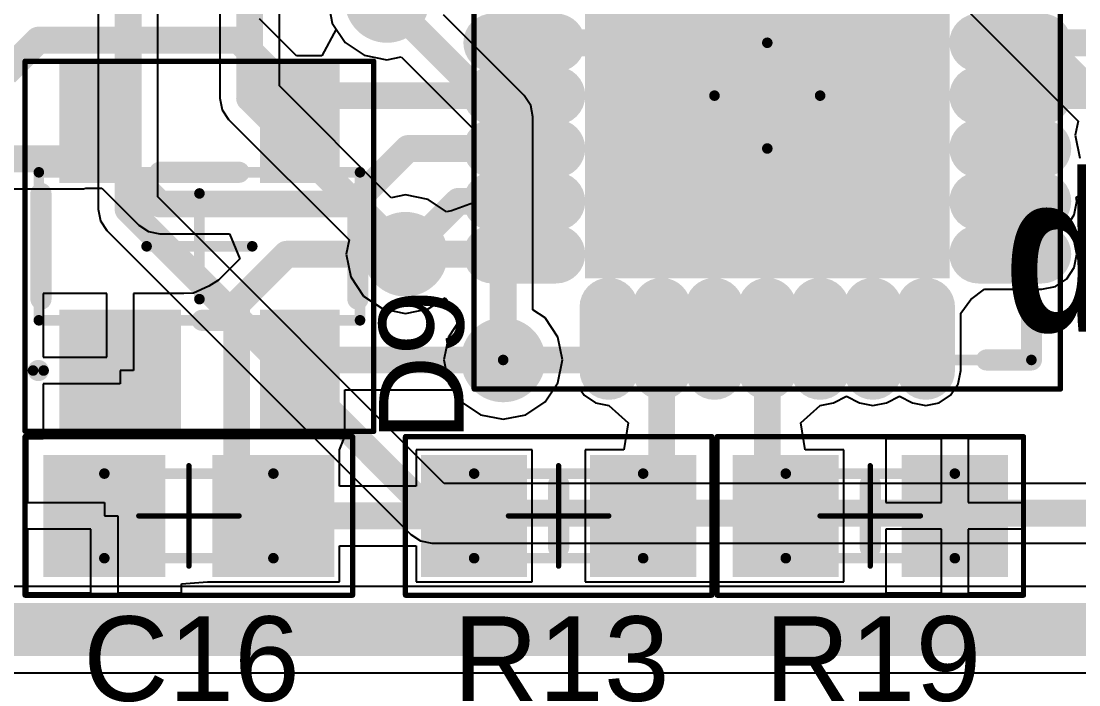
# Model space of a CAD drawing. Header units: inches. Extents: x -2.6 to 46, y -0.6 to 52.9.
# Drawn here: x 7.46 to 17.47, y 17.55 to 23.83 of the extents above; entities that cross this region are included whole.
import ezdxf

# ---------------------------------------------------------------- set-up
doc = ezdxf.new("R2010")
doc.units = ezdxf.units.IN
for name, color, linetype in [('Bottom Layer', 5, 'Continuous'), ('Bottom Overlay', 54, 'Continuous'), ('Mechanical 13', 56, 'Continuous'), ('Mechanical 15', 56, 'Continuous'), ('Top Layer', 1, 'Continuous'), ('Top Overlay', 2, 'Continuous'), ('Top Paste', 8, 'Continuous'), ('Top Solder', 216, 'Continuous')]:
    doc.layers.add(name, color=color, linetype=linetype)
doc.styles.add('Arial', font='', dxfattribs={"height": 0.2})
doc.styles.add('Arial Narrow_Bold', font='', dxfattribs={"height": 0.2})
doc.styles.get('Arial').set_extended_font_data('Arial')
doc.styles.get('Arial Narrow_Bold').set_extended_font_data('Arial Narrow', bold=True)

msp = doc.modelspace()

# ---------------------------------------------------------------- hatches: boundary and pattern name
at = {"layer": 'Bottom Layer'}
h = msp.add_hatch(color=5, dxfattribs=at)
edge = h.paths.add_edge_path()
edge.add_arc((10.925, 24.025), 0.4, 0, 360)
h = msp.add_hatch(color=5, dxfattribs=at)
edge = h.paths.add_edge_path()
edge.add_arc((13.425, 23.125), 0.25, 0, 360)
h = msp.add_hatch(color=5, dxfattribs=at)
edge = h.paths.add_edge_path()
edge.add_arc((14.525, 23.125), 0.25, 0, 360)
h = msp.add_hatch(color=5, dxfattribs=at)
edge = h.paths.add_edge_path()
edge.add_arc((15.625, 23.125), 0.25, 0, 360)
h = msp.add_hatch(color=5, dxfattribs=at)
edge = h.paths.add_edge_path()
edge.add_arc((13.425, 22.025), 0.25, 0, 360)
h = msp.add_hatch(color=5, dxfattribs=at)
edge = h.paths.add_edge_path()
edge.add_arc((14.525, 22.025), 0.25, 0, 360)
h = msp.add_hatch(color=5, dxfattribs=at)
edge = h.paths.add_edge_path()
edge.add_arc((15.625, 22.025), 0.25, 0, 360)
h = msp.add_hatch(color=5, dxfattribs=at)
edge = h.paths.add_edge_path()
edge.add_arc((11.1, 21.625), 0.4, 0, 360)
h = msp.add_hatch(color=5, dxfattribs=at)
edge = h.paths.add_edge_path()
edge.add_arc((12.025, 20.625), 0.4, 0, 360)
at = {"layer": 'Top Layer'}
for points in [[(12.9, 24.75), (16.15, 24.75), (16.15, 21.5), (12.9, 21.5)], [(8.475, 22.4), (7.925, 22.4), (7.925, 23.35), (8.475, 23.35)], [(10.375, 22.4), (9.825, 22.4), (9.825, 23.35), (10.375, 23.35)], [(8.875, 20.05), (7.925, 20.05), (7.925, 21), (8.875, 21)], [(10.375, 20.05), (9.825, 20.05), (9.825, 21), (10.375, 21)], [(7.775, 18.675), (7.775, 19.625), (8.725, 19.625), (8.725, 18.675)], [(9.375, 18.675), (9.375, 19.625), (10.325, 19.625), (10.325, 18.675)], [(11.35, 18.675), (11.35, 19.625), (12.15, 19.625), (12.15, 18.675)], [(13.75, 19.625), (13.75, 18.675), (12.95, 18.675), (12.95, 19.625)], [(14.3, 18.675), (14.3, 19.625), (15.1, 19.625), (15.1, 18.675)], [(16.7, 19.625), (16.7, 18.675), (15.9, 18.675), (15.9, 19.625)]]:
    msp.add_hatch(color=1, dxfattribs=at).paths.add_polyline_path(points)
h = msp.add_hatch(color=1, dxfattribs=at)
edge = h.paths.add_edge_path()
edge.add_arc((10.925, 24.025), 0.4, 0, 360)
h = msp.add_hatch(color=1, dxfattribs=at)
edge = h.paths.add_edge_path()
edge.add_arc((12.525, 23.625), 0.175, 270, 450)
edge.add_line((12.525, 23.8), (11.925, 23.8))
edge.add_arc((11.925, 23.625), 0.175, 90, 270)
edge.add_line((11.925, 23.45), (12.525, 23.45))
h = msp.add_hatch(color=1, dxfattribs=at)
edge = h.paths.add_edge_path()
edge.add_arc((17.125, 23.625), 0.175, 270, 450)
edge.add_line((17.125, 23.8), (16.525, 23.8))
edge.add_arc((16.525, 23.625), 0.175, 90, 270)
edge.add_line((16.525, 23.45), (17.125, 23.45))
h = msp.add_hatch(color=1, dxfattribs=at)
edge = h.paths.add_edge_path()
edge.add_arc((13.425, 23.125), 0.25, 0, 360)
h = msp.add_hatch(color=1, dxfattribs=at)
edge = h.paths.add_edge_path()
edge.add_arc((14.525, 23.125), 0.25, 0, 360)
h = msp.add_hatch(color=1, dxfattribs=at)
edge = h.paths.add_edge_path()
edge.add_arc((15.625, 23.125), 0.25, 0, 360)
h = msp.add_hatch(color=1, dxfattribs=at)
edge = h.paths.add_edge_path()
edge.add_arc((12.525, 23.125), 0.175, 270, 450)
edge.add_line((12.525, 23.3), (11.925, 23.3))
edge.add_arc((11.925, 23.125), 0.175, 90, 270)
edge.add_line((11.925, 22.95), (12.525, 22.95))
h = msp.add_hatch(color=1, dxfattribs=at)
edge = h.paths.add_edge_path()
edge.add_arc((17.125, 23.125), 0.175, 270, 450)
edge.add_line((17.125, 23.3), (16.525, 23.3))
edge.add_arc((16.525, 23.125), 0.175, 90, 270)
edge.add_line((16.525, 22.95), (17.125, 22.95))
h = msp.add_hatch(color=1, dxfattribs=at)
edge = h.paths.add_edge_path()
edge.add_arc((12.525, 22.625), 0.175, 270, 450)
edge.add_line((12.525, 22.8), (11.925, 22.8))
edge.add_arc((11.925, 22.625), 0.175, 90, 270)
edge.add_line((11.925, 22.45), (12.525, 22.45))
h = msp.add_hatch(color=1, dxfattribs=at)
edge = h.paths.add_edge_path()
edge.add_arc((17.125, 22.625), 0.175, 270, 450)
edge.add_line((17.125, 22.8), (16.525, 22.8))
edge.add_arc((16.525, 22.625), 0.175, 90, 270)
edge.add_line((16.525, 22.45), (17.125, 22.45))
h = msp.add_hatch(color=1, dxfattribs=at)
edge = h.paths.add_edge_path()
edge.add_arc((12.525, 22.125), 0.175, 270, 450)
edge.add_line((12.525, 22.3), (11.925, 22.3))
edge.add_arc((11.925, 22.125), 0.175, 90, 270)
edge.add_line((11.925, 21.95), (12.525, 21.95))
h = msp.add_hatch(color=1, dxfattribs=at)
edge = h.paths.add_edge_path()
edge.add_arc((13.425, 22.025), 0.25, 0, 360)
h = msp.add_hatch(color=1, dxfattribs=at)
edge = h.paths.add_edge_path()
edge.add_arc((14.525, 22.025), 0.25, 0, 360)
h = msp.add_hatch(color=1, dxfattribs=at)
edge = h.paths.add_edge_path()
edge.add_arc((15.625, 22.025), 0.25, 0, 360)
h = msp.add_hatch(color=1, dxfattribs=at)
edge = h.paths.add_edge_path()
edge.add_arc((17.125, 22.125), 0.175, 270, 450)
edge.add_line((17.125, 22.3), (16.525, 22.3))
edge.add_arc((16.525, 22.125), 0.175, 90, 270)
edge.add_line((16.525, 21.95), (17.125, 21.95))
h = msp.add_hatch(color=1, dxfattribs=at)
edge = h.paths.add_edge_path()
edge.add_arc((11.1, 21.625), 0.4, 0, 360)
h = msp.add_hatch(color=1, dxfattribs=at)
edge = h.paths.add_edge_path()
edge.add_arc((12.525, 21.625), 0.175, 270, 450)
edge.add_line((12.525, 21.8), (11.925, 21.8))
edge.add_arc((11.925, 21.625), 0.175, 90, 270)
edge.add_line((11.925, 21.45), (12.525, 21.45))
h = msp.add_hatch(color=1, dxfattribs=at)
edge = h.paths.add_edge_path()
edge.add_arc((17.125, 21.625), 0.175, 270, 450)
edge.add_line((17.125, 21.8), (16.525, 21.8))
edge.add_arc((16.525, 21.625), 0.175, 90, 270)
edge.add_line((16.525, 21.45), (17.125, 21.45))
h = msp.add_hatch(color=1, dxfattribs=at)
edge = h.paths.add_edge_path()
edge.add_arc((13.025, 20.525), 0.175, 180, 360)
edge.add_line((13.2, 20.525), (13.2, 21.125))
edge.add_arc((13.025, 21.125), 0.175, 0, 180)
edge.add_line((12.85, 21.125), (12.85, 20.525))
h = msp.add_hatch(color=1, dxfattribs=at)
edge = h.paths.add_edge_path()
edge.add_arc((13.525, 20.525), 0.175, 180, 360)
edge.add_line((13.7, 20.525), (13.7, 21.125))
edge.add_arc((13.525, 21.125), 0.175, 0, 180)
edge.add_line((13.35, 21.125), (13.35, 20.525))
h = msp.add_hatch(color=1, dxfattribs=at)
edge = h.paths.add_edge_path()
edge.add_arc((14.025, 20.525), 0.175, 180, 360)
edge.add_line((14.2, 20.525), (14.2, 21.125))
edge.add_arc((14.025, 21.125), 0.175, 0, 180)
edge.add_line((13.85, 21.125), (13.85, 20.525))
h = msp.add_hatch(color=1, dxfattribs=at)
edge = h.paths.add_edge_path()
edge.add_arc((14.525, 20.525), 0.175, 180, 360)
edge.add_line((14.7, 20.525), (14.7, 21.125))
edge.add_arc((14.525, 21.125), 0.175, 0, 180)
edge.add_line((14.35, 21.125), (14.35, 20.525))
h = msp.add_hatch(color=1, dxfattribs=at)
edge = h.paths.add_edge_path()
edge.add_arc((15.025, 20.525), 0.175, 180, 360)
edge.add_line((15.2, 20.525), (15.2, 21.125))
edge.add_arc((15.025, 21.125), 0.175, 0, 180)
edge.add_line((14.85, 21.125), (14.85, 20.525))
h = msp.add_hatch(color=1, dxfattribs=at)
edge = h.paths.add_edge_path()
edge.add_arc((15.525, 20.525), 0.175, 180, 360)
edge.add_line((15.7, 20.525), (15.7, 21.125))
edge.add_arc((15.525, 21.125), 0.175, 0, 180)
edge.add_line((15.35, 21.125), (15.35, 20.525))
h = msp.add_hatch(color=1, dxfattribs=at)
edge = h.paths.add_edge_path()
edge.add_arc((16.025, 20.525), 0.175, 180, 360)
edge.add_line((16.2, 20.525), (16.2, 21.125))
edge.add_arc((16.025, 21.125), 0.175, 0, 180)
edge.add_line((15.85, 21.125), (15.85, 20.525))
h = msp.add_hatch(color=1, dxfattribs=at)
edge = h.paths.add_edge_path()
edge.add_arc((12.025, 20.625), 0.4, 0, 360)
at = {"layer": 'Top Paste'}
for points in [[(12.9, 24.75), (16.15, 24.75), (16.15, 21.5), (12.9, 21.5)], [(8.475, 22.4), (7.925, 22.4), (7.925, 23.35), (8.475, 23.35)], [(10.375, 22.4), (9.825, 22.4), (9.825, 23.35), (10.375, 23.35)], [(8.875, 20.05), (7.925, 20.05), (7.925, 21), (8.875, 21)], [(10.375, 20.05), (9.825, 20.05), (9.825, 21), (10.375, 21)], [(7.775, 18.675), (7.775, 19.625), (8.725, 19.625), (8.725, 18.675)], [(9.375, 18.675), (9.375, 19.625), (10.325, 19.625), (10.325, 18.675)], [(11.35, 18.675), (11.35, 19.625), (12.15, 19.625), (12.15, 18.675)], [(13.75, 19.625), (13.75, 18.675), (12.95, 18.675), (12.95, 19.625)], [(14.3, 18.675), (14.3, 19.625), (15.1, 19.625), (15.1, 18.675)], [(16.7, 19.625), (16.7, 18.675), (15.9, 18.675), (15.9, 19.625)]]:
    msp.add_hatch(color=8, dxfattribs=at).paths.add_polyline_path(points)
h = msp.add_hatch(color=8, dxfattribs=at)
edge = h.paths.add_edge_path()
edge.add_arc((12.525, 23.625), 0.175, 270, 450)
edge.add_line((12.525, 23.8), (11.925, 23.8))
edge.add_arc((11.925, 23.625), 0.175, 90, 270)
edge.add_line((11.925, 23.45), (12.525, 23.45))
h = msp.add_hatch(color=8, dxfattribs=at)
edge = h.paths.add_edge_path()
edge.add_arc((17.125, 23.625), 0.175, 270, 450)
edge.add_line((17.125, 23.8), (16.525, 23.8))
edge.add_arc((16.525, 23.625), 0.175, 90, 270)
edge.add_line((16.525, 23.45), (17.125, 23.45))
h = msp.add_hatch(color=8, dxfattribs=at)
edge = h.paths.add_edge_path()
edge.add_arc((12.525, 23.125), 0.175, 270, 450)
edge.add_line((12.525, 23.3), (11.925, 23.3))
edge.add_arc((11.925, 23.125), 0.175, 90, 270)
edge.add_line((11.925, 22.95), (12.525, 22.95))
h = msp.add_hatch(color=8, dxfattribs=at)
edge = h.paths.add_edge_path()
edge.add_arc((17.125, 23.125), 0.175, 270, 450)
edge.add_line((17.125, 23.3), (16.525, 23.3))
edge.add_arc((16.525, 23.125), 0.175, 90, 270)
edge.add_line((16.525, 22.95), (17.125, 22.95))
h = msp.add_hatch(color=8, dxfattribs=at)
edge = h.paths.add_edge_path()
edge.add_arc((12.525, 22.625), 0.175, 270, 450)
edge.add_line((12.525, 22.8), (11.925, 22.8))
edge.add_arc((11.925, 22.625), 0.175, 90, 270)
edge.add_line((11.925, 22.45), (12.525, 22.45))
h = msp.add_hatch(color=8, dxfattribs=at)
edge = h.paths.add_edge_path()
edge.add_arc((17.125, 22.625), 0.175, 270, 450)
edge.add_line((17.125, 22.8), (16.525, 22.8))
edge.add_arc((16.525, 22.625), 0.175, 90, 270)
edge.add_line((16.525, 22.45), (17.125, 22.45))
h = msp.add_hatch(color=8, dxfattribs=at)
edge = h.paths.add_edge_path()
edge.add_arc((12.525, 22.125), 0.175, 270, 450)
edge.add_line((12.525, 22.3), (11.925, 22.3))
edge.add_arc((11.925, 22.125), 0.175, 90, 270)
edge.add_line((11.925, 21.95), (12.525, 21.95))
h = msp.add_hatch(color=8, dxfattribs=at)
edge = h.paths.add_edge_path()
edge.add_arc((17.125, 22.125), 0.175, 270, 450)
edge.add_line((17.125, 22.3), (16.525, 22.3))
edge.add_arc((16.525, 22.125), 0.175, 90, 270)
edge.add_line((16.525, 21.95), (17.125, 21.95))
h = msp.add_hatch(color=8, dxfattribs=at)
edge = h.paths.add_edge_path()
edge.add_arc((12.525, 21.625), 0.175, 270, 450)
edge.add_line((12.525, 21.8), (11.925, 21.8))
edge.add_arc((11.925, 21.625), 0.175, 90, 270)
edge.add_line((11.925, 21.45), (12.525, 21.45))
h = msp.add_hatch(color=8, dxfattribs=at)
edge = h.paths.add_edge_path()
edge.add_arc((17.125, 21.625), 0.175, 270, 450)
edge.add_line((17.125, 21.8), (16.525, 21.8))
edge.add_arc((16.525, 21.625), 0.175, 90, 270)
edge.add_line((16.525, 21.45), (17.125, 21.45))
h = msp.add_hatch(color=8, dxfattribs=at)
edge = h.paths.add_edge_path()
edge.add_arc((13.025, 20.525), 0.175, 180, 360)
edge.add_line((13.2, 20.525), (13.2, 21.125))
edge.add_arc((13.025, 21.125), 0.175, 0, 180)
edge.add_line((12.85, 21.125), (12.85, 20.525))
h = msp.add_hatch(color=8, dxfattribs=at)
edge = h.paths.add_edge_path()
edge.add_arc((13.525, 20.525), 0.175, 180, 360)
edge.add_line((13.7, 20.525), (13.7, 21.125))
edge.add_arc((13.525, 21.125), 0.175, 0, 180)
edge.add_line((13.35, 21.125), (13.35, 20.525))
h = msp.add_hatch(color=8, dxfattribs=at)
edge = h.paths.add_edge_path()
edge.add_arc((14.025, 20.525), 0.175, 180, 360)
edge.add_line((14.2, 20.525), (14.2, 21.125))
edge.add_arc((14.025, 21.125), 0.175, 0, 180)
edge.add_line((13.85, 21.125), (13.85, 20.525))
h = msp.add_hatch(color=8, dxfattribs=at)
edge = h.paths.add_edge_path()
edge.add_arc((14.525, 20.525), 0.175, 180, 360)
edge.add_line((14.7, 20.525), (14.7, 21.125))
edge.add_arc((14.525, 21.125), 0.175, 0, 180)
edge.add_line((14.35, 21.125), (14.35, 20.525))
h = msp.add_hatch(color=8, dxfattribs=at)
edge = h.paths.add_edge_path()
edge.add_arc((15.025, 20.525), 0.175, 180, 360)
edge.add_line((15.2, 20.525), (15.2, 21.125))
edge.add_arc((15.025, 21.125), 0.175, 0, 180)
edge.add_line((14.85, 21.125), (14.85, 20.525))
h = msp.add_hatch(color=8, dxfattribs=at)
edge = h.paths.add_edge_path()
edge.add_arc((15.525, 20.525), 0.175, 180, 360)
edge.add_line((15.7, 20.525), (15.7, 21.125))
edge.add_arc((15.525, 21.125), 0.175, 0, 180)
edge.add_line((15.35, 21.125), (15.35, 20.525))
h = msp.add_hatch(color=8, dxfattribs=at)
edge = h.paths.add_edge_path()
edge.add_arc((16.025, 20.525), 0.175, 180, 360)
edge.add_line((16.2, 20.525), (16.2, 21.125))
edge.add_arc((16.025, 21.125), 0.175, 0, 180)
edge.add_line((15.85, 21.125), (15.85, 20.525))
at = {"layer": 'Top Solder'}
for points in [[(12.798, 24.852), (16.252, 24.852), (16.252, 21.398), (12.798, 21.398)], [(8.577, 22.298), (7.823, 22.298), (7.823, 23.452), (8.577, 23.452)], [(10.477, 22.298), (9.723, 22.298), (9.723, 23.452), (10.477, 23.452)], [(8.977, 19.948), (7.823, 19.948), (7.823, 21.102), (8.977, 21.102)], [(10.477, 19.948), (9.723, 19.948), (9.723, 21.102), (10.477, 21.102)], [(7.673, 18.573), (7.673, 19.727), (8.827, 19.727), (8.827, 18.573)], [(9.273, 18.573), (9.273, 19.727), (10.427, 19.727), (10.427, 18.573)], [(11.248, 18.573), (11.248, 19.727), (12.252, 19.727), (12.252, 18.573)], [(13.852, 19.727), (13.852, 18.573), (12.848, 18.573), (12.848, 19.727)], [(14.198, 18.573), (14.198, 19.727), (15.202, 19.727), (15.202, 18.573)], [(16.802, 19.727), (16.802, 18.573), (15.798, 18.573), (15.798, 19.727)]]:
    msp.add_hatch(color=216, dxfattribs=at).paths.add_polyline_path(points)
h = msp.add_hatch(color=216, dxfattribs=at)
edge = h.paths.add_edge_path()
edge.add_arc((12.525, 23.625), 0.277, 270, 450)
edge.add_line((12.525, 23.902), (11.925, 23.902))
edge.add_arc((11.925, 23.625), 0.277, 90, 270)
edge.add_line((11.925, 23.348), (12.525, 23.348))
h = msp.add_hatch(color=216, dxfattribs=at)
edge = h.paths.add_edge_path()
edge.add_arc((17.125, 23.625), 0.277, 270, 450)
edge.add_line((17.125, 23.902), (16.525, 23.902))
edge.add_arc((16.525, 23.625), 0.277, 90, 270)
edge.add_line((16.525, 23.348), (17.125, 23.348))
h = msp.add_hatch(color=216, dxfattribs=at)
edge = h.paths.add_edge_path()
edge.add_arc((12.525, 23.125), 0.277, 270, 450)
edge.add_line((12.525, 23.402), (11.925, 23.402))
edge.add_arc((11.925, 23.125), 0.277, 90, 270)
edge.add_line((11.925, 22.848), (12.525, 22.848))
h = msp.add_hatch(color=216, dxfattribs=at)
edge = h.paths.add_edge_path()
edge.add_arc((17.125, 23.125), 0.277, 270, 450)
edge.add_line((17.125, 23.402), (16.525, 23.402))
edge.add_arc((16.525, 23.125), 0.277, 90, 270)
edge.add_line((16.525, 22.848), (17.125, 22.848))
h = msp.add_hatch(color=216, dxfattribs=at)
edge = h.paths.add_edge_path()
edge.add_arc((12.525, 22.625), 0.277, 270, 450)
edge.add_line((12.525, 22.902), (11.925, 22.902))
edge.add_arc((11.925, 22.625), 0.277, 90, 270)
edge.add_line((11.925, 22.348), (12.525, 22.348))
h = msp.add_hatch(color=216, dxfattribs=at)
edge = h.paths.add_edge_path()
edge.add_arc((17.125, 22.625), 0.277, 270, 450)
edge.add_line((17.125, 22.902), (16.525, 22.902))
edge.add_arc((16.525, 22.625), 0.277, 90, 270)
edge.add_line((16.525, 22.348), (17.125, 22.348))
h = msp.add_hatch(color=216, dxfattribs=at)
edge = h.paths.add_edge_path()
edge.add_arc((12.525, 22.125), 0.277, 270, 450)
edge.add_line((12.525, 22.402), (11.925, 22.402))
edge.add_arc((11.925, 22.125), 0.277, 90, 270)
edge.add_line((11.925, 21.848), (12.525, 21.848))
h = msp.add_hatch(color=216, dxfattribs=at)
edge = h.paths.add_edge_path()
edge.add_arc((17.125, 22.125), 0.277, 270, 450)
edge.add_line((17.125, 22.402), (16.525, 22.402))
edge.add_arc((16.525, 22.125), 0.277, 90, 270)
edge.add_line((16.525, 21.848), (17.125, 21.848))
h = msp.add_hatch(color=216, dxfattribs=at)
edge = h.paths.add_edge_path()
edge.add_arc((12.525, 21.625), 0.277, 270, 450)
edge.add_line((12.525, 21.902), (11.925, 21.902))
edge.add_arc((11.925, 21.625), 0.277, 90, 270)
edge.add_line((11.925, 21.348), (12.525, 21.348))
h = msp.add_hatch(color=216, dxfattribs=at)
edge = h.paths.add_edge_path()
edge.add_arc((17.125, 21.625), 0.277, 270, 450)
edge.add_line((17.125, 21.902), (16.525, 21.902))
edge.add_arc((16.525, 21.625), 0.277, 90, 270)
edge.add_line((16.525, 21.348), (17.125, 21.348))
h = msp.add_hatch(color=216, dxfattribs=at)
edge = h.paths.add_edge_path()
edge.add_arc((13.025, 20.525), 0.277, 180, 360)
edge.add_line((13.302, 20.525), (13.302, 21.125))
edge.add_arc((13.025, 21.125), 0.277, 0, 180)
edge.add_line((12.748, 21.125), (12.748, 20.525))
h = msp.add_hatch(color=216, dxfattribs=at)
edge = h.paths.add_edge_path()
edge.add_arc((13.525, 20.525), 0.277, 180, 360)
edge.add_line((13.802, 20.525), (13.802, 21.125))
edge.add_arc((13.525, 21.125), 0.277, 0, 180)
edge.add_line((13.248, 21.125), (13.248, 20.525))
h = msp.add_hatch(color=216, dxfattribs=at)
edge = h.paths.add_edge_path()
edge.add_arc((14.025, 20.525), 0.277, 180, 360)
edge.add_line((14.302, 20.525), (14.302, 21.125))
edge.add_arc((14.025, 21.125), 0.277, 0, 180)
edge.add_line((13.748, 21.125), (13.748, 20.525))
h = msp.add_hatch(color=216, dxfattribs=at)
edge = h.paths.add_edge_path()
edge.add_arc((14.525, 20.525), 0.277, 180, 360)
edge.add_line((14.802, 20.525), (14.802, 21.125))
edge.add_arc((14.525, 21.125), 0.277, 0, 180)
edge.add_line((14.248, 21.125), (14.248, 20.525))
h = msp.add_hatch(color=216, dxfattribs=at)
edge = h.paths.add_edge_path()
edge.add_arc((15.025, 20.525), 0.277, 180, 360)
edge.add_line((15.302, 20.525), (15.302, 21.125))
edge.add_arc((15.025, 21.125), 0.277, 0, 180)
edge.add_line((14.748, 21.125), (14.748, 20.525))
h = msp.add_hatch(color=216, dxfattribs=at)
edge = h.paths.add_edge_path()
edge.add_arc((15.525, 20.525), 0.277, 180, 360)
edge.add_line((15.802, 20.525), (15.802, 21.125))
edge.add_arc((15.525, 21.125), 0.277, 0, 180)
edge.add_line((15.248, 21.125), (15.248, 20.525))
h = msp.add_hatch(color=216, dxfattribs=at)
edge = h.paths.add_edge_path()
edge.add_arc((16.025, 20.525), 0.277, 180, 360)
edge.add_line((16.302, 20.525), (16.302, 21.125))
edge.add_arc((16.025, 21.125), 0.277, 0, 180)
edge.add_line((15.748, 21.125), (15.748, 20.525))

# ---------------------------------------------------------------- linework, layer by layer
at = {"layer": 'Bottom Layer'}
for p, q in [((9.343, 32.302), (9.343, 23.1)), ((9.907, 23.217), (9.907, 32.302)), ((8.757, 22.167), (8.757, 26.475)), ((8.193, 26.358), (8.193, 22.05)), ((15.758, 24.593), (17.466, 22.885)), ((10.364, 24.025), (10.407, 23.81)), ((12.225, 23.125), (11.459, 23.89)), ((10.407, 23.81), (10.528, 23.628)), ((10.528, 23.628), (10.71, 23.507)), ((10.71, 23.507), (10.925, 23.464)), ((10.925, 23.464), (11.06, 23.491)), ((11.06, 23.491), (11.743, 22.808)), ((10.965, 22.159), (9.907, 23.217)), ((9.343, 23.1), (9.343, 23.1)), ((9.343, 23.1), (9.364, 22.992)), ((12.286, 23.033), (12.225, 23.125)), ((12.307, 22.925), (12.286, 23.033)), ((9.364, 22.992), (9.425, 22.9)), ((9.425, 22.9), (10.566, 21.76)), ((12.307, 21.098), (12.307, 22.925)), ((12.307, 22.925), (12.307, 22.925)), ((17.466, 22.885), (17.439, 22.75)), ((11.743, 22.808), (11.743, 22.11)), ((17.439, 22.75), (17.482, 22.535)), ((11.467, 19.457), (8.757, 22.167)), ((11.1, 22.186), (10.965, 22.159)), ((11.315, 22.143), (11.1, 22.186)), ((11.489, 22.027), (11.315, 22.143)), ((8.193, 22.05), (8.193, 22.05)), ((8.193, 22.05), (8.214, 21.942)), ((11.537, 22.036), (11.489, 22.027)), ((11.743, 22.11), (11.537, 22.036)), ((8.214, 21.942), (8.275, 21.85)), ((8.275, 21.85), (11.15, 18.975)), ((10.566, 21.76), (10.539, 21.625)), ((10.539, 21.625), (10.582, 21.41)), ((10.582, 21.41), (10.703, 21.228)), ((10.703, 21.228), (10.885, 21.107)), ((11.315, 21.107), (11.475, 21.214)), ((11.475, 21.214), (11.628, 21.022)), ((10.885, 21.107), (11.1, 21.064)), ((11.1, 21.064), (11.315, 21.107)), ((12.422, 21.022), (12.307, 21.098)), ((11.628, 21.022), (11.507, 20.84)), ((12.543, 20.84), (12.422, 21.022)), ((11.507, 20.84), (11.464, 20.625)), ((12.586, 20.625), (12.543, 20.84)), ((11.464, 20.625), (11.507, 20.41)), ((12.543, 20.41), (12.586, 20.625)), ((11.507, 20.41), (11.628, 20.228)), ((12.422, 20.228), (12.543, 20.41)), ((11.628, 20.228), (11.81, 20.107)), ((12.24, 20.107), (12.422, 20.228)), ((11.81, 20.107), (12.025, 20.064)), ((12.025, 20.064), (12.24, 20.107)), ((20.555, 19.457), (11.467, 19.457)), ((11.15, 18.975), (11.15, 18.975)), ((11.15, 18.975), (11.242, 18.914)), ((11.242, 18.914), (11.35, 18.893)), ((11.35, 18.893), (11.35, 18.893)), ((11.35, 18.893), (20.652, 18.893)), ((19.875, 18.483), (4.908, 18.483)), ((4.475, 17.667), (19.706, 17.667))]:
    msp.add_line(p, q, dxfattribs=at)
for points in [[(9.625, 23.1, 0.254, 0.254, 0), (9.625, 32.775, 0.254, 0.254, 0)], [(8.475, 22.05, 0.254, 0.254, 0), (8.475, 26.475, 0.254, 0.254, 0)], [(15.875, 24.875, 0.254, 0.254, 0), (18, 22.75, 0.254, 0.254, 0)], [(10.925, 24.025, 0.254, 0.254, 0), (12.025, 22.925, 0.254, 0.254, 0)], [(9.625, 23.1, 0.254, 0.254, 0), (11.1, 21.625, 0.254, 0.254, 0)], [(12.025, 20.625, 0.254, 0.254, 0), (12.025, 22.925, 0.254, 0.254, 0)], [(8.475, 22.05, 0.254, 0.254, 0), (11.35, 19.175, 0.254, 0.254, 0)], [(11.35, 19.175, 0.254, 0.254, 0), (21, 19.175, 0.254, 0.254, 0)], [(4.475, 18.075, 0.5, 0.5, 0), (19.875, 18.075, 0.5, 0.5, 0)]]:
    msp.add_lwpolyline(points, format="xyseb", dxfattribs=at)
for points in [[(9.561, 23.1, 0.127, 0.127, 1), (9.688, 23.1, 0.127, 0.127, 1)], [(9.561, 23.1, 0.127, 0.127, 1), (9.688, 23.1, 0.127, 0.127, 1)], [(11.962, 22.925, 0.127, 0.127, 1), (12.089, 22.925, 0.127, 0.127, 1)], [(11.962, 22.925, 0.127, 0.127, 1), (12.089, 22.925, 0.127, 0.127, 1)], [(8.411, 22.05, 0.127, 0.127, 1), (8.538, 22.05, 0.127, 0.127, 1)], [(8.411, 22.05, 0.127, 0.127, 1), (8.538, 22.05, 0.127, 0.127, 1)], [(11.037, 21.625, 0.127, 0.127, 1), (11.164, 21.625, 0.127, 0.127, 1)], [(11.962, 20.625, 0.127, 0.127, 1), (12.089, 20.625, 0.127, 0.127, 1)], [(11.287, 19.175, 0.127, 0.127, 1), (11.414, 19.175, 0.127, 0.127, 1)], [(11.287, 19.175, 0.127, 0.127, 1), (11.414, 19.175, 0.127, 0.127, 1)]]:
    msp.add_lwpolyline(points, format="xyseb", close=True, dxfattribs=at)
at = {"layer": 'Mechanical 13'}
for points in [[(12.025, 20.625, 0.1, 0.1, 0), (12.025, 25.625, 0.1, 0.1, 0)], [(17.025, 20.625, 0.1, 0.1, 0), (17.025, 25.625, 0.1, 0.1, 0)], [(7.63, 22.4, 0.1, 0.1, 0), (10.67, 22.4, 0.1, 0.1, 0)], [(7.63, 21, 0.1, 0.1, 0), (7.63, 22.4, 0.1, 0.1, 0)], [(10.67, 21, 0.1, 0.1, 0), (10.67, 22.4, 0.1, 0.1, 0)], [(7.63, 21, 0.1, 0.1, 0), (10.67, 21, 0.1, 0.1, 0)], [(12.025, 20.625, 0.1, 0.1, 0), (17.025, 20.625, 0.1, 0.1, 0)], [(8.25, 18.75, 0.1, 0.1, 0), (8.25, 19.55, 0.1, 0.1, 0)], [(8.25, 19.55, 0.1, 0.1, 0), (9.85, 19.55, 0.1, 0.1, 0)], [(9.85, 18.75, 0.1, 0.1, 0), (9.85, 19.55, 0.1, 0.1, 0)], [(11.75, 19.55, 0.1, 0.1, 0), (13.35, 19.55, 0.1, 0.1, 0)], [(11.75, 18.75, 0.1, 0.1, 0), (11.75, 19.55, 0.1, 0.1, 0)], [(13.35, 18.75, 0.1, 0.1, 0), (13.35, 19.55, 0.1, 0.1, 0)], [(14.7, 19.55, 0.1, 0.1, 0), (16.3, 19.55, 0.1, 0.1, 0)], [(14.7, 18.75, 0.1, 0.1, 0), (14.7, 19.55, 0.1, 0.1, 0)], [(16.3, 18.75, 0.1, 0.1, 0), (16.3, 19.55, 0.1, 0.1, 0)], [(8.25, 18.75, 0.1, 0.1, 0), (9.85, 18.75, 0.1, 0.1, 0)], [(11.75, 18.75, 0.1, 0.1, 0), (13.35, 18.75, 0.1, 0.1, 0)], [(14.7, 18.75, 0.1, 0.1, 0), (16.3, 18.75, 0.1, 0.1, 0)]]:
    msp.add_lwpolyline(points, format="xyseb", dxfattribs=at)
for points in [[(7.605, 22.4, 0.05, 0.05, 1), (7.655, 22.4, 0.05, 0.05, 1)], [(7.605, 22.4, 0.05, 0.05, 1), (7.655, 22.4, 0.05, 0.05, 1)], [(10.645, 22.4, 0.05, 0.05, 1), (10.695, 22.4, 0.05, 0.05, 1)], [(10.645, 22.4, 0.05, 0.05, 1), (10.695, 22.4, 0.05, 0.05, 1)], [(7.605, 21, 0.05, 0.05, 1), (7.655, 21, 0.05, 0.05, 1)], [(7.605, 21, 0.05, 0.05, 1), (7.655, 21, 0.05, 0.05, 1)], [(10.645, 21, 0.05, 0.05, 1), (10.695, 21, 0.05, 0.05, 1)], [(10.645, 21, 0.05, 0.05, 1), (10.695, 21, 0.05, 0.05, 1)], [(12, 20.625, 0.05, 0.05, 1), (12.05, 20.625, 0.05, 0.05, 1)], [(12, 20.625, 0.05, 0.05, 1), (12.05, 20.625, 0.05, 0.05, 1)], [(17, 20.625, 0.05, 0.05, 1), (17.05, 20.625, 0.05, 0.05, 1)], [(17, 20.625, 0.05, 0.05, 1), (17.05, 20.625, 0.05, 0.05, 1)], [(8.225, 19.55, 0.05, 0.05, 1), (8.275, 19.55, 0.05, 0.05, 1)], [(8.225, 19.55, 0.05, 0.05, 1), (8.275, 19.55, 0.05, 0.05, 1)], [(9.825, 19.55, 0.05, 0.05, 1), (9.875, 19.55, 0.05, 0.05, 1)], [(9.825, 19.55, 0.05, 0.05, 1), (9.875, 19.55, 0.05, 0.05, 1)], [(11.725, 19.55, 0.05, 0.05, 1), (11.775, 19.55, 0.05, 0.05, 1)], [(11.725, 19.55, 0.05, 0.05, 1), (11.775, 19.55, 0.05, 0.05, 1)], [(13.325, 19.55, 0.05, 0.05, 1), (13.375, 19.55, 0.05, 0.05, 1)], [(13.325, 19.55, 0.05, 0.05, 1), (13.375, 19.55, 0.05, 0.05, 1)], [(14.675, 19.55, 0.05, 0.05, 1), (14.725, 19.55, 0.05, 0.05, 1)], [(14.675, 19.55, 0.05, 0.05, 1), (14.725, 19.55, 0.05, 0.05, 1)], [(16.275, 19.55, 0.05, 0.05, 1), (16.325, 19.55, 0.05, 0.05, 1)], [(16.275, 19.55, 0.05, 0.05, 1), (16.325, 19.55, 0.05, 0.05, 1)], [(8.225, 18.75, 0.05, 0.05, 1), (8.275, 18.75, 0.05, 0.05, 1)], [(8.225, 18.75, 0.05, 0.05, 1), (8.275, 18.75, 0.05, 0.05, 1)], [(9.825, 18.75, 0.05, 0.05, 1), (9.875, 18.75, 0.05, 0.05, 1)], [(9.825, 18.75, 0.05, 0.05, 1), (9.875, 18.75, 0.05, 0.05, 1)], [(11.725, 18.75, 0.05, 0.05, 1), (11.775, 18.75, 0.05, 0.05, 1)], [(11.725, 18.75, 0.05, 0.05, 1), (11.775, 18.75, 0.05, 0.05, 1)], [(13.325, 18.75, 0.05, 0.05, 1), (13.375, 18.75, 0.05, 0.05, 1)], [(13.325, 18.75, 0.05, 0.05, 1), (13.375, 18.75, 0.05, 0.05, 1)], [(14.675, 18.75, 0.05, 0.05, 1), (14.725, 18.75, 0.05, 0.05, 1)], [(14.675, 18.75, 0.05, 0.05, 1), (14.725, 18.75, 0.05, 0.05, 1)], [(16.275, 18.75, 0.05, 0.05, 1), (16.325, 18.75, 0.05, 0.05, 1)], [(16.275, 18.75, 0.05, 0.05, 1), (16.325, 18.75, 0.05, 0.05, 1)]]:
    msp.add_lwpolyline(points, format="xyseb", close=True, dxfattribs=at)
at = {"layer": 'Mechanical 15'}
for points in [[(11.75, 20.35, 0.05, 0.05, 0), (11.75, 25.9, 0.05, 0.05, 0)], [(17.3, 20.35, 0.05, 0.05, 0), (17.3, 25.9, 0.05, 0.05, 0)], [(14.525, 22.625, 0.1, 0.1, 0), (14.525, 23.625, 0.1, 0.1, 0)], [(7.5, 23.45, 0.05, 0.05, 0), (10.8, 23.45, 0.05, 0.05, 0)], [(7.5, 19.95, 0.05, 0.05, 0), (7.5, 23.45, 0.05, 0.05, 0)], [(10.8, 19.95, 0.05, 0.05, 0), (10.8, 23.45, 0.05, 0.05, 0)], [(14.025, 23.125, 0.1, 0.1, 0), (15.025, 23.125, 0.1, 0.1, 0)], [(9.15, 21.2, 0.1, 0.1, 0), (9.15, 22.2, 0.1, 0.1, 0)], [(8.65, 21.7, 0.1, 0.1, 0), (9.65, 21.7, 0.1, 0.1, 0)], [(11.75, 20.35, 0.05, 0.05, 0), (17.3, 20.35, 0.05, 0.05, 0)], [(7.5, 19.95, 0.05, 0.05, 0), (10.8, 19.95, 0.05, 0.05, 0)], [(7.5, 19.9, 0.05, 0.05, 0), (10.6, 19.9, 0.05, 0.05, 0)], [(7.5, 19.9, 0.05, 0.05, 0), (7.5, 19.9, 0.05, 0.05, 0)], [(7.5, 18.4, 0.05, 0.05, 0), (7.5, 19.9, 0.05, 0.05, 0)], [(10.6, 18.4, 0.05, 0.05, 0), (10.6, 19.9, 0.05, 0.05, 0)], [(11.1, 18.4, 0.05, 0.05, 0), (11.1, 19.9, 0.05, 0.05, 0)], [(11.1, 19.9, 0.05, 0.05, 0), (14, 19.9, 0.05, 0.05, 0)], [(14, 18.4, 0.05, 0.05, 0), (14, 19.9, 0.05, 0.05, 0)], [(14.05, 18.4, 0.05, 0.05, 0), (14.05, 19.9, 0.05, 0.05, 0)], [(14.05, 19.9, 0.05, 0.05, 0), (16.95, 19.9, 0.05, 0.05, 0)], [(16.95, 18.4, 0.05, 0.05, 0), (16.95, 19.9, 0.05, 0.05, 0)], [(9.05, 18.675, 0.05, 0.05, 0), (9.05, 19.625, 0.05, 0.05, 0)], [(12.55, 18.675, 0.05, 0.05, 0), (12.55, 19.625, 0.05, 0.05, 0)], [(15.5, 18.675, 0.05, 0.05, 0), (15.5, 19.625, 0.05, 0.05, 0)], [(8.575, 19.15, 0.05, 0.05, 0), (9.525, 19.15, 0.05, 0.05, 0)], [(12.075, 19.15, 0.05, 0.05, 0), (13.025, 19.15, 0.05, 0.05, 0)], [(15.025, 19.15, 0.05, 0.05, 0), (15.975, 19.15, 0.05, 0.05, 0)], [(7.5, 18.4, 0.05, 0.05, 0), (10.6, 18.4, 0.05, 0.05, 0)], [(10.6, 18.4, 0.05, 0.05, 0), (10.6, 18.4, 0.05, 0.05, 0)], [(11.1, 18.4, 0.05, 0.05, 0), (14, 18.4, 0.05, 0.05, 0)], [(14.05, 18.4, 0.05, 0.05, 0), (16.95, 18.4, 0.05, 0.05, 0)]]:
    msp.add_lwpolyline(points, format="xyseb", dxfattribs=at)
for points in [[(14.5, 23.625, 0.05, 0.05, 1), (14.55, 23.625, 0.05, 0.05, 1)], [(7.487, 23.45, 0.025, 0.025, 1), (7.512, 23.45, 0.025, 0.025, 1)], [(7.487, 23.45, 0.025, 0.025, 1), (7.512, 23.45, 0.025, 0.025, 1)], [(10.787, 23.45, 0.025, 0.025, 1), (10.812, 23.45, 0.025, 0.025, 1)], [(10.787, 23.45, 0.025, 0.025, 1), (10.812, 23.45, 0.025, 0.025, 1)], [(14, 23.125, 0.05, 0.05, 1), (14.05, 23.125, 0.05, 0.05, 1)], [(15, 23.125, 0.05, 0.05, 1), (15.05, 23.125, 0.05, 0.05, 1)], [(14.5, 22.625, 0.05, 0.05, 1), (14.55, 22.625, 0.05, 0.05, 1)], [(9.125, 22.2, 0.05, 0.05, 1), (9.175, 22.2, 0.05, 0.05, 1)], [(8.625, 21.7, 0.05, 0.05, 1), (8.675, 21.7, 0.05, 0.05, 1)], [(9.625, 21.7, 0.05, 0.05, 1), (9.675, 21.7, 0.05, 0.05, 1)], [(9.125, 21.2, 0.05, 0.05, 1), (9.175, 21.2, 0.05, 0.05, 1)], [(11.738, 20.35, 0.025, 0.025, 1), (11.763, 20.35, 0.025, 0.025, 1)], [(11.738, 20.35, 0.025, 0.025, 1), (11.763, 20.35, 0.025, 0.025, 1)], [(17.288, 20.35, 0.025, 0.025, 1), (17.313, 20.35, 0.025, 0.025, 1)], [(17.288, 20.35, 0.025, 0.025, 1), (17.313, 20.35, 0.025, 0.025, 1)], [(7.487, 19.95, 0.025, 0.025, 1), (7.512, 19.95, 0.025, 0.025, 1)], [(7.487, 19.95, 0.025, 0.025, 1), (7.512, 19.95, 0.025, 0.025, 1)], [(7.487, 19.9, 0.025, 0.025, 1), (7.512, 19.9, 0.025, 0.025, 1)], [(7.487, 19.9, 0.025, 0.025, 1), (7.512, 19.9, 0.025, 0.025, 1)], [(7.487, 19.9, 0.025, 0.025, 1), (7.512, 19.9, 0.025, 0.025, 1)], [(7.487, 19.9, 0.025, 0.025, 1), (7.512, 19.9, 0.025, 0.025, 1)], [(10.587, 19.9, 0.025, 0.025, 1), (10.612, 19.9, 0.025, 0.025, 1)], [(10.587, 19.9, 0.025, 0.025, 1), (10.612, 19.9, 0.025, 0.025, 1)], [(10.787, 19.95, 0.025, 0.025, 1), (10.812, 19.95, 0.025, 0.025, 1)], [(10.787, 19.95, 0.025, 0.025, 1), (10.812, 19.95, 0.025, 0.025, 1)], [(11.088, 19.9, 0.025, 0.025, 1), (11.113, 19.9, 0.025, 0.025, 1)], [(11.088, 19.9, 0.025, 0.025, 1), (11.113, 19.9, 0.025, 0.025, 1)], [(13.988, 19.9, 0.025, 0.025, 1), (14.012, 19.9, 0.025, 0.025, 1)], [(13.988, 19.9, 0.025, 0.025, 1), (14.012, 19.9, 0.025, 0.025, 1)], [(14.038, 19.9, 0.025, 0.025, 1), (14.062, 19.9, 0.025, 0.025, 1)], [(14.038, 19.9, 0.025, 0.025, 1), (14.062, 19.9, 0.025, 0.025, 1)], [(16.937, 19.9, 0.025, 0.025, 1), (16.962, 19.9, 0.025, 0.025, 1)], [(16.937, 19.9, 0.025, 0.025, 1), (16.962, 19.9, 0.025, 0.025, 1)], [(9.038, 19.625, 0.025, 0.025, 1), (9.063, 19.625, 0.025, 0.025, 1)], [(12.537, 19.625, 0.025, 0.025, 1), (12.562, 19.625, 0.025, 0.025, 1)], [(15.487, 19.625, 0.025, 0.025, 1), (15.512, 19.625, 0.025, 0.025, 1)], [(8.563, 19.15, 0.025, 0.025, 1), (8.588, 19.15, 0.025, 0.025, 1)], [(9.513, 19.15, 0.025, 0.025, 1), (9.538, 19.15, 0.025, 0.025, 1)], [(12.062, 19.15, 0.025, 0.025, 1), (12.087, 19.15, 0.025, 0.025, 1)], [(13.012, 19.15, 0.025, 0.025, 1), (13.037, 19.15, 0.025, 0.025, 1)], [(15.012, 19.15, 0.025, 0.025, 1), (15.037, 19.15, 0.025, 0.025, 1)], [(15.962, 19.15, 0.025, 0.025, 1), (15.987, 19.15, 0.025, 0.025, 1)], [(9.038, 18.675, 0.025, 0.025, 1), (9.063, 18.675, 0.025, 0.025, 1)], [(12.537, 18.675, 0.025, 0.025, 1), (12.562, 18.675, 0.025, 0.025, 1)], [(15.487, 18.675, 0.025, 0.025, 1), (15.512, 18.675, 0.025, 0.025, 1)], [(7.487, 18.4, 0.025, 0.025, 1), (7.512, 18.4, 0.025, 0.025, 1)], [(7.487, 18.4, 0.025, 0.025, 1), (7.512, 18.4, 0.025, 0.025, 1)], [(10.587, 18.4, 0.025, 0.025, 1), (10.612, 18.4, 0.025, 0.025, 1)], [(10.587, 18.4, 0.025, 0.025, 1), (10.612, 18.4, 0.025, 0.025, 1)], [(10.587, 18.4, 0.025, 0.025, 1), (10.612, 18.4, 0.025, 0.025, 1)], [(10.587, 18.4, 0.025, 0.025, 1), (10.612, 18.4, 0.025, 0.025, 1)], [(11.088, 18.4, 0.025, 0.025, 1), (11.113, 18.4, 0.025, 0.025, 1)], [(11.088, 18.4, 0.025, 0.025, 1), (11.113, 18.4, 0.025, 0.025, 1)], [(13.988, 18.4, 0.025, 0.025, 1), (14.012, 18.4, 0.025, 0.025, 1)], [(13.988, 18.4, 0.025, 0.025, 1), (14.012, 18.4, 0.025, 0.025, 1)], [(14.038, 18.4, 0.025, 0.025, 1), (14.062, 18.4, 0.025, 0.025, 1)], [(14.038, 18.4, 0.025, 0.025, 1), (14.062, 18.4, 0.025, 0.025, 1)], [(16.937, 18.4, 0.025, 0.025, 1), (16.962, 18.4, 0.025, 0.025, 1)], [(16.937, 18.4, 0.025, 0.025, 1), (16.962, 18.4, 0.025, 0.025, 1)]]:
    msp.add_lwpolyline(points, format="xyseb", close=True, dxfattribs=at)
at = {"layer": 'Top Layer'}
for p, q in [((10.364, 24.025), (10.407, 23.81)), ((10.069, 23.5), (9.72, 23.85)), ((10.445, 23.754), (10.309, 23.5)), ((10.407, 23.81), (10.445, 23.754)), ((10.309, 23.5), (10.069, 23.5)), ((7.116, 22.245), (8.052, 22.245)), ((8.052, 22.245), (8.076, 22.25)), ((8.052, 22.245), (8.052, 22.245)), ((8.076, 22.25), (8.226, 22.25)), ((8.226, 22.25), (8.575, 21.9)), ((17.449, 22.162), (17.679, 22.303)), ((17.456, 22.125), (17.449, 22.162)), ((17.431, 21.998), (17.456, 22.125)), ((17.359, 21.891), (17.431, 21.998)), ((8.575, 21.9), (8.575, 21.9)), ((8.575, 21.9), (8.667, 21.839)), ((8.667, 21.839), (8.775, 21.818)), ((17.359, 21.859), (17.359, 21.891)), ((17.431, 21.752), (17.359, 21.859)), ((8.775, 21.818), (9.436, 21.818)), ((9.436, 21.818), (9.533, 21.583)), ((17.456, 21.625), (17.431, 21.752)), ((17.431, 21.498), (17.456, 21.625)), ((9.533, 21.583), (9.331, 21.38)), ((17.359, 21.391), (17.431, 21.498)), ((9.331, 21.38), (9.239, 21.323)), ((17.252, 21.319), (17.359, 21.391)), ((8.273, 21.254), (7.671, 21.254)), ((7.671, 21.254), (7.671, 20.652)), ((8.273, 20.652), (8.273, 21.254)), ((9.001, 21.254), (8.527, 21.254)), ((8.527, 21.254), (8.527, 20.525)), ((9.094, 21.256), (9.001, 21.254)), ((9.239, 21.323), (9.094, 21.256)), ((16.453, 21.197), (16.582, 21.294)), ((16.582, 21.294), (17.125, 21.294)), ((17.125, 21.294), (17.252, 21.319)), ((16.356, 21.068), (16.453, 21.197)), ((16.356, 20.525), (16.356, 21.068)), ((7.671, 20.652), (8.273, 20.652)), ((8.527, 20.525), (8.4, 20.525)), ((8.4, 20.525), (8.4, 20.398)), ((16.331, 20.398), (16.356, 20.525)), ((8.4, 20.398), (7.671, 20.398)), ((7.671, 20.398), (7.671, 19.879)), ((10.525, 20.008), (10.525, 20.343)), ((10.525, 20.343), (11.552, 20.343)), ((11.552, 20.343), (11.628, 20.228)), ((12.422, 20.228), (12.498, 20.343)), ((12.498, 20.343), (12.756, 20.343)), ((12.756, 20.343), (12.791, 20.291)), ((16.259, 20.291), (16.331, 20.398)), ((11.628, 20.228), (11.81, 20.107)), ((12.24, 20.107), (12.422, 20.228)), ((12.791, 20.291), (12.898, 20.219)), ((15.152, 20.219), (15.275, 20.283)), ((15.275, 20.283), (15.398, 20.219)), ((15.652, 20.219), (15.775, 20.283)), ((15.775, 20.283), (15.898, 20.219)), ((16.152, 20.219), (16.259, 20.291)), ((12.898, 20.219), (13.025, 20.194)), ((13.025, 20.194), (13.207, 20.029)), ((14.843, 20.029), (15.025, 20.194)), ((15.025, 20.194), (15.152, 20.219)), ((15.398, 20.219), (15.525, 20.194)), ((15.525, 20.194), (15.652, 20.219)), ((15.898, 20.219), (16.025, 20.194)), ((16.025, 20.194), (16.152, 20.219)), ((11.81, 20.107), (12.025, 20.064)), ((12.025, 20.064), (12.24, 20.107)), ((13.207, 20.029), (13.167, 19.775)), ((14.883, 19.775), (14.843, 20.029)), ((10.525, 19.9), (10.525, 20.008)), ((7.671, 19.879), (7.521, 19.879)), ((7.521, 19.879), (7.521, 19.277)), ((10.475, 19.775), (10.525, 19.9)), ((10.525, 19.9), (10.525, 19.9)), ((16.173, 19.879), (15.646, 19.879)), ((15.646, 19.879), (15.646, 19.277)), ((16.173, 19.277), (16.173, 19.879)), ((16.954, 19.879), (16.427, 19.879)), ((16.427, 19.879), (16.427, 19.277)), ((16.954, 19.277), (16.954, 19.879)), ((10.475, 19.432), (10.475, 19.775)), ((10.475, 19.775), (10.475, 19.775)), ((12.3, 19.775), (11.2, 19.775)), ((11.2, 19.775), (11.2, 19.432)), ((12.3, 18.525), (12.3, 19.775)), ((13.167, 19.775), (12.8, 19.775)), ((12.8, 19.775), (12.8, 18.525)), ((15.25, 19.775), (14.883, 19.775)), ((15.25, 18.525), (15.25, 19.775)), ((11.2, 19.432), (10.475, 19.432)), ((7.521, 19.277), (8.25, 19.277)), ((8.25, 19.277), (8.25, 19.15)), ((15.646, 19.277), (16.173, 19.277)), ((16.427, 19.277), (16.954, 19.277)), ((8.25, 19.15), (8.377, 19.15)), ((8.377, 19.15), (8.377, 18.421)), ((8.123, 19.023), (7.521, 19.023)), ((7.521, 19.023), (7.521, 18.421)), ((8.123, 18.421), (8.123, 19.023)), ((16.173, 19.023), (15.646, 19.023)), ((15.646, 19.023), (15.646, 18.421)), ((16.173, 18.421), (16.173, 19.023)), ((16.954, 19.023), (16.427, 19.023)), ((16.427, 19.023), (16.427, 18.421)), ((16.954, 18.421), (16.954, 19.023)), ((10.475, 18.525), (10.475, 18.868)), ((10.475, 18.868), (11.2, 18.868)), ((11.2, 18.868), (11.2, 18.525)), ((8.979, 18.506), (9.225, 18.525)), ((9.225, 18.525), (9.233, 18.525)), ((9.233, 18.525), (10.475, 18.525)), ((11.2, 18.525), (12.3, 18.525)), ((12.8, 18.525), (13.9, 18.525)), ((13.9, 18.525), (13.9, 18.525)), ((13.9, 18.525), (14.15, 18.525)), ((14.15, 18.525), (14.15, 18.525)), ((14.15, 18.525), (15.25, 18.525)), ((8.979, 18.421), (8.979, 18.506)), ((7.521, 18.421), (8.123, 18.421)), ((8.377, 18.421), (8.979, 18.421)), ((15.646, 18.421), (16.173, 18.421)), ((16.427, 18.421), (16.954, 18.421))]:
    msp.add_line(p, q, dxfattribs=at)
for points in [[(7.314, 23.339, 0.254, 0.254, 0), (7.625, 23.65, 0.254, 0.254, 0)], [(7.625, 23.65, 0.254, 0.254, 0), (9.52, 23.65, 0.254, 0.254, 0)], [(9.52, 23.65, 0.254, 0.254, 0), (10.045, 23.125, 0.254, 0.254, 0)], [(12.225, 23.625, 0.254, 0.254, 0), (14.025, 23.625, 0.254, 0.254, 0)], [(14.025, 23.625, 0.254, 0.254, 0), (14.525, 23.125, 0.254, 0.254, 0)], [(16.825, 23.625, 0.254, 0.254, 0), (17.625, 23.625, 0.254, 0.254, 0)], [(10.045, 23.125, 0.254, 0.254, 0), (12.225, 23.125, 0.254, 0.254, 0)], [(16.825, 23.125, 0.254, 0.254, 0), (17.625, 23.125, 0.254, 0.254, 0)], [(8.2, 22.676, 0.254, 0.254, 0), (8.2, 22.875, 0.254, 0.254, 0)], [(8.052, 22.528, 0.254, 0.254, 0), (8.2, 22.676, 0.254, 0.254, 0)], [(8.2, 22.675, 0.254, 0.254, 0), (8.2, 22.676, 0.254, 0.254, 0)], [(8.2, 22.675, 0.254, 0.254, 0), (8.775, 22.1, 0.254, 0.254, 0)], [(10.6, 22.1, 0.254, 0.254, 0), (11.125, 22.625, 0.254, 0.254, 0)], [(11.125, 22.625, 0.254, 0.254, 0), (12.225, 22.625, 0.254, 0.254, 0)], [(5.878, 22.528, 0.254, 0.254, 0), (8.052, 22.528, 0.254, 0.254, 0)], [(8.775, 22.1, 0.254, 0.254, 0), (10.6, 22.1, 0.254, 0.254, 0)], [(11.1, 21.625, 0.254, 0.254, 0), (11.6, 22.125, 0.254, 0.254, 0)], [(11.6, 22.125, 0.254, 0.254, 0), (12.225, 22.125, 0.254, 0.254, 0)], [(9.502, 21.152, 0.254, 0.254, 0), (9.975, 21.625, 0.254, 0.254, 0)], [(9.975, 21.625, 0.254, 0.254, 0), (11.1, 21.625, 0.254, 0.254, 0)], [(11.1, 21.625, 0.254, 0.254, 0), (12.225, 21.625, 0.254, 0.254, 0)], [(9.502, 19.498, 0.254, 0.254, 0), (9.502, 21.152, 0.254, 0.254, 0)], [(13.525, 19.325, 0.254, 0.254, 0), (13.525, 20.825, 0.254, 0.254, 0)], [(14.525, 19.325, 0.254, 0.254, 0), (14.525, 20.825, 0.254, 0.254, 0)], [(10.1, 20.525, 0.254, 0.254, 0), (10.2, 20.625, 0.254, 0.254, 0)], [(10.2, 20.625, 0.254, 0.254, 0), (12.981, 20.625, 0.254, 0.254, 0)], [(12.981, 20.625, 0.254, 0.254, 0), (13.025, 20.581, 0.254, 0.254, 0)], [(13.025, 20.525, 0.254, 0.254, 0), (13.025, 20.581, 0.254, 0.254, 0)], [(9.502, 19.498, 0.254, 0.254, 0), (9.85, 19.15, 0.254, 0.254, 0)], [(13.35, 19.15, 0.254, 0.254, 0), (13.525, 19.325, 0.254, 0.254, 0)], [(14.525, 19.325, 0.254, 0.254, 0), (14.7, 19.15, 0.254, 0.254, 0)], [(9.85, 19.15, 0.254, 0.254, 0), (11.75, 19.15, 0.254, 0.254, 0)]]:
    msp.add_lwpolyline(points, format="xyseb", dxfattribs=at)
for points in [[(7.562, 23.65, 0.127, 0.127, 1), (7.689, 23.65, 0.127, 0.127, 1)], [(7.562, 23.65, 0.127, 0.127, 1), (7.689, 23.65, 0.127, 0.127, 1)], [(9.456, 23.65, 0.127, 0.127, 1), (9.583, 23.65, 0.127, 0.127, 1)], [(9.456, 23.65, 0.127, 0.127, 1), (9.583, 23.65, 0.127, 0.127, 1)], [(12.161, 23.625, 0.127, 0.127, 1), (12.288, 23.625, 0.127, 0.127, 1)], [(13.962, 23.625, 0.127, 0.127, 1), (14.089, 23.625, 0.127, 0.127, 1)], [(13.962, 23.625, 0.127, 0.127, 1), (14.089, 23.625, 0.127, 0.127, 1)], [(16.762, 23.625, 0.127, 0.127, 1), (16.889, 23.625, 0.127, 0.127, 1)], [(9.981, 23.125, 0.127, 0.127, 1), (10.108, 23.125, 0.127, 0.127, 1)], [(9.981, 23.125, 0.127, 0.127, 1), (10.108, 23.125, 0.127, 0.127, 1)], [(12.161, 23.125, 0.127, 0.127, 1), (12.288, 23.125, 0.127, 0.127, 1)], [(14.462, 23.125, 0.127, 0.127, 1), (14.589, 23.125, 0.127, 0.127, 1)], [(16.762, 23.125, 0.127, 0.127, 1), (16.889, 23.125, 0.127, 0.127, 1)], [(8.136, 22.875, 0.127, 0.127, 1), (8.263, 22.875, 0.127, 0.127, 1)], [(8.136, 22.676, 0.127, 0.127, 1), (8.263, 22.676, 0.127, 0.127, 1)], [(8.136, 22.676, 0.127, 0.127, 1), (8.263, 22.676, 0.127, 0.127, 1)], [(8.136, 22.676, 0.127, 0.127, 1), (8.263, 22.676, 0.127, 0.127, 1)], [(8.136, 22.675, 0.127, 0.127, 1), (8.263, 22.675, 0.127, 0.127, 1)], [(8.136, 22.675, 0.127, 0.127, 1), (8.263, 22.675, 0.127, 0.127, 1)], [(11.061, 22.625, 0.127, 0.127, 1), (11.188, 22.625, 0.127, 0.127, 1)], [(11.061, 22.625, 0.127, 0.127, 1), (11.188, 22.625, 0.127, 0.127, 1)], [(12.161, 22.625, 0.127, 0.127, 1), (12.288, 22.625, 0.127, 0.127, 1)], [(7.988, 22.528, 0.127, 0.127, 1), (8.115, 22.528, 0.127, 0.127, 1)], [(7.988, 22.528, 0.127, 0.127, 1), (8.115, 22.528, 0.127, 0.127, 1)], [(8.712, 22.1, 0.127, 0.127, 1), (8.839, 22.1, 0.127, 0.127, 1)], [(8.712, 22.1, 0.127, 0.127, 1), (8.839, 22.1, 0.127, 0.127, 1)], [(10.536, 22.1, 0.127, 0.127, 1), (10.663, 22.1, 0.127, 0.127, 1)], [(10.536, 22.1, 0.127, 0.127, 1), (10.663, 22.1, 0.127, 0.127, 1)], [(11.537, 22.125, 0.127, 0.127, 1), (11.664, 22.125, 0.127, 0.127, 1)], [(11.537, 22.125, 0.127, 0.127, 1), (11.664, 22.125, 0.127, 0.127, 1)], [(12.161, 22.125, 0.127, 0.127, 1), (12.288, 22.125, 0.127, 0.127, 1)], [(9.912, 21.625, 0.127, 0.127, 1), (10.039, 21.625, 0.127, 0.127, 1)], [(9.912, 21.625, 0.127, 0.127, 1), (10.039, 21.625, 0.127, 0.127, 1)], [(11.037, 21.625, 0.127, 0.127, 1), (11.164, 21.625, 0.127, 0.127, 1)], [(11.037, 21.625, 0.127, 0.127, 1), (11.164, 21.625, 0.127, 0.127, 1)], [(11.037, 21.625, 0.127, 0.127, 1), (11.164, 21.625, 0.127, 0.127, 1)], [(12.161, 21.625, 0.127, 0.127, 1), (12.288, 21.625, 0.127, 0.127, 1)], [(9.439, 21.152, 0.127, 0.127, 1), (9.566, 21.152, 0.127, 0.127, 1)], [(9.439, 21.152, 0.127, 0.127, 1), (9.566, 21.152, 0.127, 0.127, 1)], [(13.461, 20.825, 0.127, 0.127, 1), (13.588, 20.825, 0.127, 0.127, 1)], [(14.462, 20.825, 0.127, 0.127, 1), (14.589, 20.825, 0.127, 0.127, 1)], [(10.136, 20.625, 0.127, 0.127, 1), (10.263, 20.625, 0.127, 0.127, 1)], [(10.136, 20.625, 0.127, 0.127, 1), (10.263, 20.625, 0.127, 0.127, 1)], [(12.917, 20.625, 0.127, 0.127, 1), (13.044, 20.625, 0.127, 0.127, 1)], [(12.917, 20.625, 0.127, 0.127, 1), (13.044, 20.625, 0.127, 0.127, 1)], [(10.036, 20.525, 0.127, 0.127, 1), (10.163, 20.525, 0.127, 0.127, 1)], [(12.962, 20.581, 0.127, 0.127, 1), (13.089, 20.581, 0.127, 0.127, 1)], [(12.962, 20.581, 0.127, 0.127, 1), (13.089, 20.581, 0.127, 0.127, 1)], [(12.962, 20.525, 0.127, 0.127, 1), (13.089, 20.525, 0.127, 0.127, 1)], [(9.439, 19.498, 0.127, 0.127, 1), (9.566, 19.498, 0.127, 0.127, 1)], [(9.439, 19.498, 0.127, 0.127, 1), (9.566, 19.498, 0.127, 0.127, 1)], [(13.461, 19.325, 0.127, 0.127, 1), (13.588, 19.325, 0.127, 0.127, 1)], [(13.461, 19.325, 0.127, 0.127, 1), (13.588, 19.325, 0.127, 0.127, 1)], [(14.462, 19.325, 0.127, 0.127, 1), (14.589, 19.325, 0.127, 0.127, 1)], [(14.462, 19.325, 0.127, 0.127, 1), (14.589, 19.325, 0.127, 0.127, 1)], [(9.787, 19.15, 0.127, 0.127, 1), (9.914, 19.15, 0.127, 0.127, 1)], [(9.787, 19.15, 0.127, 0.127, 1), (9.914, 19.15, 0.127, 0.127, 1)], [(11.687, 19.15, 0.127, 0.127, 1), (11.814, 19.15, 0.127, 0.127, 1)], [(13.286, 19.15, 0.127, 0.127, 1), (13.413, 19.15, 0.127, 0.127, 1)], [(14.637, 19.15, 0.127, 0.127, 1), (14.764, 19.15, 0.127, 0.127, 1)]]:
    msp.add_lwpolyline(points, format="xyseb", close=True, dxfattribs=at)
at = {"layer": 'Top Overlay'}
for points in [[(8.775, 22.4, 0.2, 0.2, 0), (9.525, 22.4, 0.2, 0.2, 0)], [(7.65, 21.2, 0.2, 0.2, 0), (7.65, 22.2, 0.2, 0.2, 0)], [(10.65, 21.2, 0.2, 0.2, 0), (10.65, 22.2, 0.2, 0.2, 0)], [(12.025, 20.625, 0.2, 0.2, 0), (12.025, 21.05, 0.2, 0.2, 0)], [(17.025, 20.625, 0.2, 0.2, 0), (17.025, 21.05, 0.2, 0.2, 0)], [(9.175, 21, 0.2, 0.2, 0), (9.525, 21, 0.2, 0.2, 0)], [(12.025, 20.625, 0.2, 0.2, 0), (12.45, 20.625, 0.2, 0.2, 0)], [(16.6, 20.625, 0.2, 0.2, 0), (17.025, 20.625, 0.2, 0.2, 0)], [(12.55, 18.85, 0.2, 0.2, 0), (12.55, 19.45, 0.2, 0.2, 0)], [(15.5, 18.85, 0.2, 0.2, 0), (15.5, 19.45, 0.2, 0.2, 0)]]:
    msp.add_lwpolyline(points, format="xyseb", dxfattribs=at)
for points in [[(8.725, 22.4, 0.1, 0.1, 1), (8.825, 22.4, 0.1, 0.1, 1)], [(9.475, 22.4, 0.1, 0.1, 1), (9.575, 22.4, 0.1, 0.1, 1)], [(7.6, 22.2, 0.1, 0.1, 1), (7.7, 22.2, 0.1, 0.1, 1)], [(10.6, 22.2, 0.1, 0.1, 1), (10.7, 22.2, 0.1, 0.1, 1)], [(7.6, 21.2, 0.1, 0.1, 1), (7.7, 21.2, 0.1, 0.1, 1)], [(10.6, 21.2, 0.1, 0.1, 1), (10.7, 21.2, 0.1, 0.1, 1)], [(11.975, 21.05, 0.1, 0.1, 1), (12.075, 21.05, 0.1, 0.1, 1)], [(16.975, 21.05, 0.1, 0.1, 1), (17.075, 21.05, 0.1, 0.1, 1)], [(9.125, 21, 0.1, 0.1, 1), (9.225, 21, 0.1, 0.1, 1)], [(9.475, 21, 0.1, 0.1, 1), (9.575, 21, 0.1, 0.1, 1)], [(11.975, 20.625, 0.1, 0.1, 1), (12.075, 20.625, 0.1, 0.1, 1)], [(11.975, 20.625, 0.1, 0.1, 1), (12.075, 20.625, 0.1, 0.1, 1)], [(12.4, 20.625, 0.1, 0.1, 1), (12.5, 20.625, 0.1, 0.1, 1)], [(16.55, 20.625, 0.1, 0.1, 1), (16.65, 20.625, 0.1, 0.1, 1)], [(16.975, 20.625, 0.1, 0.1, 1), (17.075, 20.625, 0.1, 0.1, 1)], [(16.975, 20.625, 0.1, 0.1, 1), (17.075, 20.625, 0.1, 0.1, 1)], [(7.675, 20.525, 0.1, 0.1, 1), (7.575, 20.525, 0.1, 0.1, 1)], [(7.55, 20.525, 0.05, 0.05, 1), (7.6, 20.525, 0.05, 0.05, 1)], [(7.65, 20.525, 0.05, 0.05, 1), (7.7, 20.525, 0.05, 0.05, 1)], [(12.5, 19.45, 0.1, 0.1, 1), (12.6, 19.45, 0.1, 0.1, 1)], [(15.45, 19.45, 0.1, 0.1, 1), (15.55, 19.45, 0.1, 0.1, 1)], [(12.5, 18.85, 0.1, 0.1, 1), (12.6, 18.85, 0.1, 0.1, 1)], [(15.45, 18.85, 0.1, 0.1, 1), (15.55, 18.85, 0.1, 0.1, 1)]]:
    msp.add_lwpolyline(points, format="xyseb", close=True, dxfattribs=at)

# ---------------------------------------------------------------- texts
at = {"layer": 'Bottom Overlay', "style": 'Arial Narrow_Bold', "text_generation_flag": 2}
msp.add_text('hacklab', height=1.5, rotation=360, dxfattribs=at).set_placement((23.164, 20.894))
at = {"layer": 'Top Overlay', "style": 'Arial'}
msp.add_text('D9', height=0.8, rotation=90, dxfattribs=at).set_placement((11.65, 19.859))
for s, p in [('C16', (8.05, 17.4)), ('R13', (11.55, 17.4)), ('R19', (14.5, 17.4))]:
    msp.add_text(s, height=0.8, dxfattribs=at).set_placement(p)

doc.saveas('drawing.dxf')
